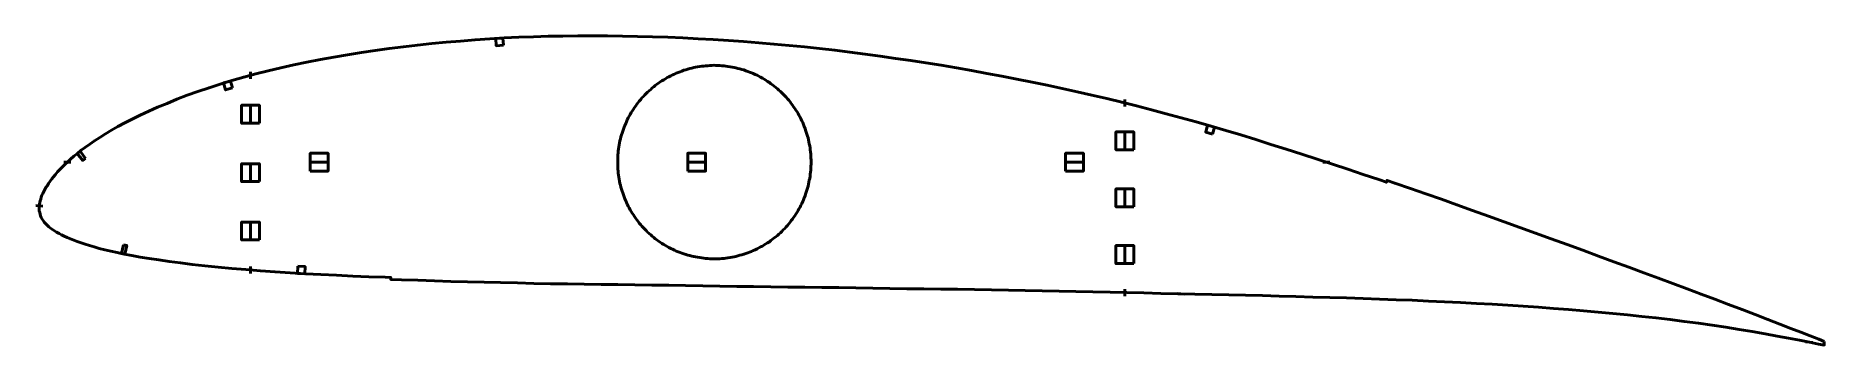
# Model space of a CAD drawing. Header units: metres. Extents: x -3 to 999, y -3 to 171.
import ezdxf

# ---------------------------------------------------------------- set-up
doc = ezdxf.new("R2010")
doc.units = ezdxf.units.M
doc.layers.add('Layer', color=1, linetype='Continuous', lineweight=50)

msp = doc.modelspace()

# ---------------------------------------------------------------- linework, layer by layer
at = {"layer": 'Layer'}
for p, q in [((116.8, 146.6), (116.8, 150.6)), ((376.8, 154.2), (376.8, 154.7)), ((116.8, 132.3), (116.8, 121.3)), ((606.8, 131.1), (606.8, 135.1)), ((606.8, 117.4), (606.8, 106.4)), ((16.2, 100), (12.2, 100)), ((116.8, 99.6), (116.8, 88.6)), ((160.8, 100), (149.8, 100)), ((322.6, 100), (322.1, 100)), ((372.4, 100), (361.4, 100)), ((431, 100), (431.5, 100)), ((584.1, 100), (573.1, 100)), ((717.7, 100), (721.7, 100)), ((606.8, 85.5), (606.8, 74.5)), ((0.5, 75.3), (-3.5, 75.6)), ((116.8, 66.9), (116.8, 55.9)), ((606.8, 53.7), (606.8, 42.7)), ((116.8, 41.6), (116.8, 37.6)), ((376.8, 45.8), (376.8, 45.3)), ((606.8, 28.9), (606.8, 24.9)), ((636.3, 26.4), (640.3, 26.1)), ((924.4, 28), (924.2, 27.6)), ((919.8, 11.4), (919.7, 10.9)), ((961.9, 13.9), (961.7, 13.4)), ((959.4, 5.4), (959.3, 4.9)), ((979.1, 1.8), (979, 1.3)), ((980.6, 6.7), (980.4, 6.3)), ((988.3, -0.7), (992.3, -1))]:
    msp.add_line(p, q, dxfattribs=at)
for points in [[(998.7, -0.4), (995.7, 0.8), (990.9, 2.7), (985.7, 4.7), (980, 6.9), (973.8, 9.3), (967.2, 11.9), (960.1, 14.6), (952.7, 17.4), (945.1, 20.3), (937.4, 23.2), (929.7, 26), (921.9, 29), (913.9, 32), (905.9, 35), (897.7, 38), (889.3, 41.1), (880.8, 44.2), (872.2, 47.4), (863.4, 50.6), (854.6, 53.8), (845.8, 57), (837, 60.2), (828.1, 63.4), (819.3, 66.6), (810.5, 69.8), (801.7, 72.9), (792.9, 76.1), (784.2, 79.2), (775.5, 82.2), (766.8, 85.2), (758.1, 88.2), (753.8, 89.7), (753.4, 88.7), (749.1, 90.2), (740.4, 93.1), (731.8, 96), (723.2, 98.9), (714.5, 101.7), (705.9, 104.5), (697.3, 107.2), (688.7, 109.9), (680.3, 112.6), (671.8, 115.2), (663.4, 117.7), (655.1, 120.1), (646.7, 122.5), (638.4, 124.8), (630, 127.1), (621.7, 129.3), (613.4, 131.5), (605.1, 133.5), (596.7, 135.6), (588.4, 137.5), (580, 139.4), (571.6, 141.3), (563.2, 143.1), (554.8, 144.8), (546.3, 146.5), (537.9, 148.2), (529.4, 149.7), (520.9, 151.3), (512.4, 152.8), (503.8, 154.2), (495.3, 155.6), (486.8, 156.9), (478.2, 158.1), (469.7, 159.3), (461.2, 160.5), (452.7, 161.6), (444.2, 162.6), (435.7, 163.6), (427.2, 164.5), (418.7, 165.3), (410.2, 166.1), (401.7, 166.8), (393.2, 167.5), (384.7, 168.1), (376.2, 168.6), (367.7, 169.1), (359.2, 169.5), (350.7, 169.9), (342.2, 170.2), (333.8, 170.4), (325.3, 170.6), (316.9, 170.7), (308.5, 170.7), (300.2, 170.7), (291.9, 170.6), (283.6, 170.5), (275.4, 170.2), (267.2, 169.9), (259, 169.5), (250.9, 169), (242.7, 168.5), (234.6, 167.8), (226.5, 167.1), (218.4, 166.4), (210.4, 165.5), (202.5, 164.6), (194.6, 163.6), (186.7, 162.5), (179, 161.4), (171.2, 160.1), (163.6, 158.8), (156, 157.4), (148.5, 156), (141.1, 154.4), (133.9, 152.8), (126.8, 151.2), (119.9, 149.4), (113.1, 147.6), (106.4, 145.7), (99.9, 143.7), (93.6, 141.6), (87.4, 139.5), (81.4, 137.4), (75.6, 135.2), (70.1, 132.9), (64.8, 130.7), (59.8, 128.5), (55, 126.3), (50.6, 124.1), (46.4, 122), (42.5, 119.9), (38.9, 117.8), (35.5, 115.8), (32.4, 113.8), (29.4, 112), (26.8, 110.1), (24.3, 108.4), (22, 106.6), (19.9, 104.9), (17.9, 103.3), (16, 101.7), (14.4, 100.2), (12.8, 98.7), (11.3, 97.2), (10, 95.8), (8.7, 94.5), (7.6, 93.1), (6.5, 91.8), (5.5, 90.6), (4.6, 89.3), (3.7, 88.1), (3, 86.9), (2.2, 85.8), (1.6, 84.7), (1, 83.5), (0.5, 82.4), (0, 81.4), (-0.4, 80.4), (-0.7, 79.3), (-1, 78.3), (-1.2, 77.3), (-1.4, 76.4), (-1.5, 75.4), (-1.6, 74.5), (-1.6, 73.6), (-1.5, 72.7), (-1.3, 71.8), (-1.1, 70.9), (-0.8, 69.9), (-0.4, 69), (0.1, 68.1), (0.7, 67.2), (1.3, 66.4), (2.1, 65.5), (2.9, 64.7), (3.8, 63.8), (4.8, 63), (5.8, 62.2), (7, 61.5), (8.2, 60.7), (9.6, 60), (11, 59.2), (12.5, 58.5), (14.2, 57.8), (15.9, 57), (17.8, 56.3), (19.8, 55.5), (21.9, 54.8), (24.2, 54), (26.6, 53.3), (29.3, 52.5), (32.1, 51.7), (35.2, 50.9), (38.6, 50.1), (42.2, 49.3), (46.1, 48.4), (50.3, 47.6), (55, 46.8), (60, 46), (65.5, 45.2), (71.3, 44.3), (77.6, 43.5), (84.2, 42.7), (91.3, 41.9), (98.7, 41.2), (106.4, 40.5), (114.3, 39.8), (122.4, 39.1), (130.6, 38.5), (139, 38), (147.6, 37.5), (156.3, 37), (165.1, 36.6), (174.1, 36.2), (183.2, 35.8), (192.3, 35.5), (195.4, 35.4), (195.4, 34.3), (201.5, 34.1), (210.7, 33.8), (219.9, 33.5), (229.1, 33.2), (238.4, 32.9), (247.7, 32.7), (257, 32.5), (266.4, 32.3), (275.7, 32.1), (285, 31.9), (294.4, 31.8), (303.8, 31.7), (313.3, 31.5), (322.7, 31.4), (332.2, 31.2), (341.7, 31.1), (351.2, 31), (360.7, 30.8), (370.3, 30.7), (379.8, 30.6), (389.3, 30.4), (398.8, 30.3), (408.4, 30.2), (417.9, 30), (427.4, 29.9), (437, 29.8), (446.5, 29.7), (456, 29.5), (465.5, 29.4), (475.1, 29.3), (484.6, 29.1), (494.1, 29), (503.6, 28.9), (513.1, 28.8), (522.6, 28.6), (532.1, 28.5), (541.6, 28.3), (551, 28.1), (560.5, 27.9), (570, 27.7), (579.4, 27.5), (588.9, 27.3), (598.5, 27.1), (608, 26.9), (617.5, 26.7), (627, 26.5), (636.5, 26.3), (646, 26.1), (655.5, 25.8), (665, 25.6), (674.4, 25.4), (683.9, 25.2), (693.3, 24.9), (702.7, 24.7), (712.2, 24.4), (721.6, 24.1), (731, 23.9), (740.3, 23.6), (749.5, 23.3), (758.8, 22.9), (767.9, 22.6), (777, 22.2), (786, 21.8), (794.9, 21.4), (803.8, 20.9), (812.7, 20.4), (821.5, 19.9), (830.1, 19.4), (838.6, 18.8), (847, 18.1), (855.4, 17.4), (863.8, 16.7), (872, 16), (880.2, 15.2), (888.4, 14.4), (896.5, 13.6), (904.4, 12.8), (912.4, 11.8), (920.3, 10.8), (928.3, 9.8), (936, 8.7), (943.5, 7.6), (951.1, 6.3), (958.4, 5.1), (965.6, 3.8), (972.3, 2.6), (978.8, 1.4), (984.8, 0.2), (990.4, -0.9), (995.5, -1.9), (998.7, -2.5)], [(431, 100), (431, 101.1), (430.9, 102.3), (430.9, 103.4), (430.8, 104.5), (430.7, 105.7), (430.5, 106.8), (430.4, 107.9), (430.2, 109.1), (430, 110.2), (429.8, 111.3), (429.5, 112.4), (429.3, 113.5), (429, 114.6), (428.6, 115.7), (428.3, 116.8), (427.9, 117.9), (427.6, 118.9), (427.1, 120), (426.7, 121.1), (426.3, 122.1), (425.8, 123.1), (425.3, 124.2), (424.8, 125.2), (424.2, 126.2), (423.7, 127.2), (423.1, 128.1), (422.5, 129.1), (421.9, 130.1), (421.2, 131), (420.6, 131.9), (419.9, 132.8), (419.2, 133.7), (418.5, 134.6), (417.7, 135.5), (417, 136.3), (416.2, 137.2), (415.4, 138), (414.6, 138.8), (413.8, 139.6), (412.9, 140.3), (412.1, 141.1), (411.2, 141.8), (410.3, 142.5), (409.4, 143.2), (408.5, 143.9), (407.6, 144.6), (406.6, 145.2), (405.7, 145.8), (404.7, 146.4), (403.7, 147), (402.7, 147.5), (401.7, 148.1), (400.7, 148.6), (399.7, 149.1), (398.6, 149.6), (397.6, 150), (396.5, 150.4), (395.5, 150.8), (394.4, 151.2), (393.3, 151.6), (392.2, 151.9), (391.1, 152.2), (390, 152.5), (388.9, 152.8), (387.8, 153), (386.7, 153.2), (385.6, 153.4), (384.4, 153.6), (383.3, 153.8), (382.2, 153.9), (381, 154), (379.9, 154.1), (378.8, 154.1), (377.6, 154.1), (376.5, 154.2), (375.4, 154.1), (374.2, 154.1), (373.1, 154), (371.9, 153.9), (370.8, 153.8), (369.7, 153.7), (368.6, 153.5), (367.4, 153.3), (366.3, 153.1), (365.2, 152.9), (364.1, 152.6), (363, 152.4), (361.9, 152.1), (360.8, 151.7), (359.7, 151.4), (358.6, 151), (357.6, 150.6), (356.5, 150.2), (355.4, 149.8), (354.4, 149.3), (353.4, 148.8), (352.3, 148.3), (351.3, 147.8), (350.3, 147.3), (349.4, 146.7), (348.4, 146.1), (347.4, 145.5), (346.5, 144.9), (345.5, 144.2), (344.6, 143.6), (343.7, 142.9), (342.8, 142.2), (341.9, 141.5), (341.1, 140.7), (340.2, 140), (339.4, 139.2), (338.6, 138.4), (337.8, 137.6), (337, 136.8), (336.2, 135.9), (335.5, 135.1), (334.7, 134.2), (334, 133.3), (333.3, 132.4), (332.7, 131.5), (332, 130.5), (331.4, 129.6), (330.8, 128.6), (330.2, 127.7), (329.6, 126.7), (329.1, 125.7), (328.5, 124.7), (328, 123.6), (327.5, 122.6), (327.1, 121.6), (326.6, 120.5), (326.2, 119.5), (325.8, 118.4), (325.4, 117.3), (325.1, 116.2), (324.7, 115.2), (324.4, 114.1), (324.2, 113), (323.9, 111.9), (323.7, 110.7), (323.4, 109.6), (323.3, 108.5), (323.1, 107.4), (322.9, 106.2), (322.8, 105.1), (322.7, 104), (322.7, 102.8), (322.6, 101.7), (322.6, 100.6), (322.6, 99.4), (322.6, 98.3), (322.7, 97.2), (322.7, 96), (322.8, 94.9), (322.9, 93.8), (323.1, 92.6), (323.3, 91.5), (323.4, 90.4), (323.7, 89.3), (323.9, 88.1), (324.2, 87), (324.4, 85.9), (324.7, 84.8), (325.1, 83.8), (325.4, 82.7), (325.8, 81.6), (326.2, 80.5), (326.6, 79.5), (327.1, 78.4), (327.5, 77.4), (328, 76.4), (328.5, 75.3), (329.1, 74.3), (329.6, 73.3), (330.2, 72.3), (330.8, 71.4), (331.4, 70.4), (332, 69.5), (332.7, 68.5), (333.3, 67.6), (334, 66.7), (334.7, 65.8), (335.5, 64.9), (336.2, 64.1), (337, 63.2), (337.8, 62.4), (338.6, 61.6), (339.4, 60.8), (340.2, 60), (341.1, 59.3), (341.9, 58.5), (342.8, 57.8), (343.7, 57.1), (344.6, 56.4), (345.5, 55.8), (346.5, 55.1), (347.4, 54.5), (348.4, 53.9), (349.4, 53.3), (350.3, 52.7), (351.3, 52.2), (352.3, 51.7), (353.4, 51.2), (354.4, 50.7), (355.4, 50.2), (356.5, 49.8), (357.6, 49.4), (358.6, 49), (359.7, 48.6), (360.8, 48.3), (361.9, 47.9), (363, 47.6), (364.1, 47.4), (365.2, 47.1), (366.3, 46.9), (367.4, 46.7), (368.6, 46.5), (369.7, 46.3), (370.8, 46.2), (371.9, 46.1), (373.1, 46), (374.2, 45.9), (375.4, 45.9), (376.5, 45.8), (377.6, 45.9), (378.8, 45.9), (379.9, 45.9), (381, 46), (382.2, 46.1), (383.3, 46.2), (384.4, 46.4), (385.6, 46.6), (386.7, 46.8), (387.8, 47), (388.9, 47.2), (390, 47.5), (391.1, 47.8), (392.2, 48.1), (393.3, 48.4), (394.4, 48.8), (395.5, 49.2), (396.5, 49.6), (397.6, 50), (398.6, 50.4), (399.7, 50.9), (400.7, 51.4), (401.7, 51.9), (402.7, 52.5), (403.7, 53), (404.7, 53.6), (405.7, 54.2), (406.6, 54.8), (407.6, 55.4), (408.5, 56.1), (409.4, 56.8), (410.3, 57.5), (411.2, 58.2), (412.1, 58.9), (412.9, 59.7), (413.8, 60.4), (414.6, 61.2), (415.4, 62), (416.2, 62.8), (417, 63.7), (417.7, 64.5), (418.5, 65.4), (419.2, 66.3), (419.9, 67.2), (420.6, 68.1), (421.2, 69), (421.9, 69.9), (422.5, 70.9), (423.1, 71.9), (423.7, 72.8), (424.2, 73.8), (424.8, 74.8), (425.3, 75.8), (425.8, 76.9), (426.3, 77.9), (426.7, 78.9), (427.1, 80), (427.6, 81.1), (427.9, 82.1), (428.3, 83.2), (428.6, 84.3), (429, 85.4), (429.3, 86.5), (429.5, 87.6), (429.8, 88.7), (430, 89.8), (430.2, 90.9), (430.4, 92.1), (430.5, 93.2), (430.7, 94.3), (430.8, 95.5), (430.9, 96.6), (430.9, 97.7), (431, 98.9), (431, 100)]]:
    msp.add_lwpolyline(points, close=True, dxfattribs=at)
for points in [[(258.6, 165.5), (254.6, 165.2), (254.4, 169.2), (258.3, 169.4), (258.6, 165.5)], [(106.7, 141.6), (102.9, 140.4), (101.7, 144.3), (105.6, 145.4), (106.7, 141.6)], [(121.8, 121.8), (111.8, 121.8), (111.8, 131.8), (121.8, 131.8), (121.8, 121.8)], [(655.9, 115.7), (652.1, 116.8), (653.2, 120.7), (657.1, 119.5), (655.9, 115.7)], [(611.8, 106.9), (601.8, 106.9), (601.8, 116.9), (611.8, 116.9), (611.8, 106.9)], [(24.4, 102.1), (22.8, 100.9), (19.7, 104.8), (21.3, 106.1), (24.4, 102.1)], [(150.3, 95), (150.3, 105), (160.3, 105), (160.3, 95), (150.3, 95)], [(361.9, 95), (361.9, 105), (371.9, 105), (371.9, 95), (361.9, 95)], [(573.6, 95), (573.6, 105), (583.6, 105), (583.6, 95), (573.6, 95)], [(121.8, 89.1), (111.8, 89.1), (111.8, 99.1), (121.8, 99.1), (121.8, 89.1)], [(611.8, 75), (601.8, 75), (601.8, 85), (611.8, 85), (611.8, 75)], [(121.8, 56.4), (111.8, 56.4), (111.8, 66.4), (121.8, 66.4), (121.8, 56.4)], [(45.6, 53.7), (47.5, 53.3), (46.5, 48.4), (44.5, 48.8), (45.6, 53.7)], [(611.8, 43.2), (601.8, 43.2), (601.8, 53.2), (611.8, 53.2), (611.8, 43.2)], [(143.4, 41.7), (147.4, 41.5), (147.2, 37.5), (143.2, 37.7), (143.4, 41.7)]]:
    msp.add_lwpolyline(points, dxfattribs=at)

doc.saveas('drawing.dxf')
